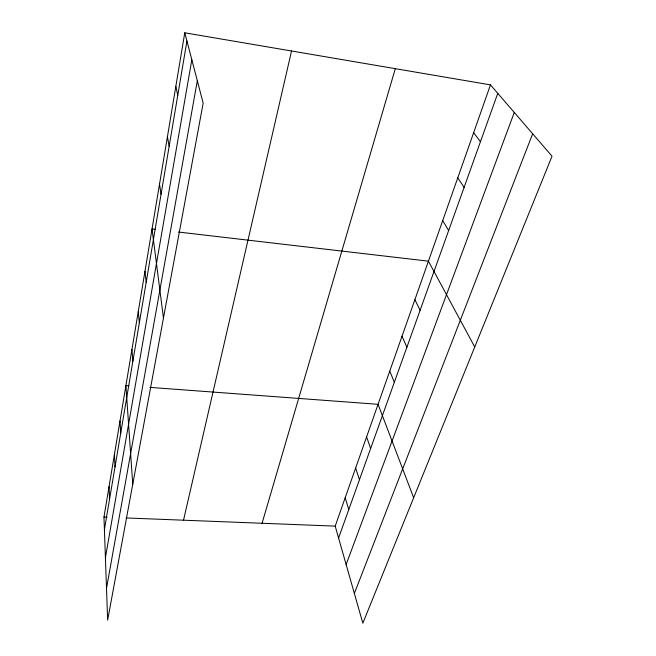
<?xml version="1.0" encoding="UTF-8"?>
<svg xmlns="http://www.w3.org/2000/svg" width="656" height="656" viewBox="0 0 656 656"><rect width="100%" height="100%" fill="white"/><g stroke="black" fill="none" stroke-linecap="round" stroke-linejoin="round"><path stroke-width="0.98" d="M184.771 32.8L203.171 103.107L107.641 620.15L103.968 517.084L184.771 32.8L490.467 84.878L552.032 156.202L362.834 623.2L335.2 526.128L490.467 84.878M104.419 529.646L186.927 41.041M105.419 557.682L191.823 59.762M106.51 588.399L197.325 80.786M183.524 520.2L291.535 50.988M262.072 523.267L395.306 68.667M338.586 538.027L497.765 93.341M346.13 564.529L514.271 112.455M354.363 593.434L532.656 133.758M103.968 517.084L106.985 517.207M126.075 517.953L335.2 526.128M128.912 385.826L125.903 385.605L132.758 484.218M149.945 387.384L378.061 404.309L413.665 497.74M155.078 229.321L152.036 228.96L163.459 318.029M178.366 232.027L428.434 261.17L474.739 346.983M473.648 132.668L480.454 141.696M457.749 177.85L464.112 187.37M442.702 220.613L448.647 230.568M414.887 299.669L420.102 310.304M402.005 336.266L406.9 347.18M389.746 371.107L394.346 382.259M366.589 436.921L370.648 448.45M355.642 468.031L359.463 479.708M345.187 497.732L348.787 509.54M175.833 86.338L177.76 95.317M167.436 136.702L169.15 146.304M159.515 184.164L161.048 194.307M144.976 271.322L146.181 282.334M138.277 311.436L139.351 322.793M131.93 349.476L132.873 361.128M120.007 420.972L120.72 433.083M114.398 454.592L115.013 466.883M109.06 486.588L109.585 499.027"/></g></svg>
